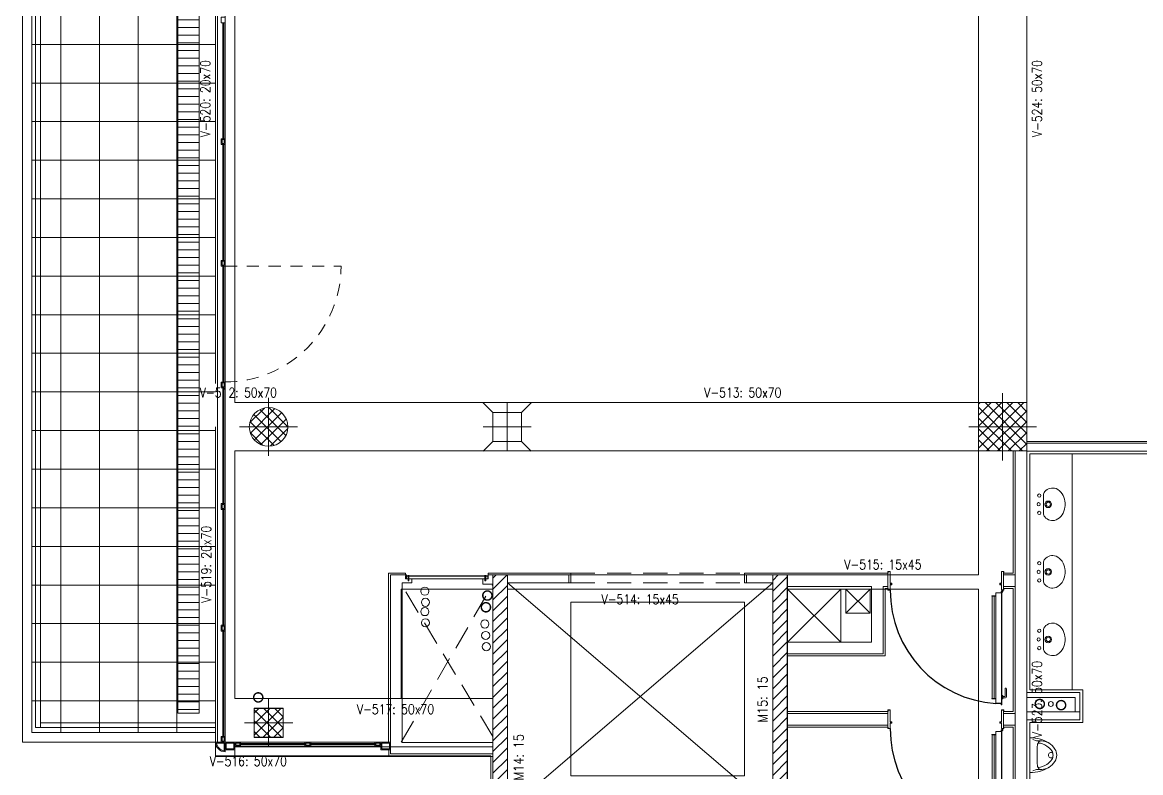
# Model space of a CAD drawing. Header units: millimetres. Extents: x 14 to 290, y 66 to 213.
# Drawn here: x 170.58 to 182.15, y 70.99 to 78.76 of the extents above; entities that cross this region are included whole.
import ezdxf
from ezdxf.enums import TextEntityAlignment as Align

# ---------------------------------------------------------------- set-up
doc = ezdxf.new("R2010")
doc.units = ezdxf.units.MM
for name, pattern in [('HIDDEN', [9.525, 6.35, -3.175]), ('HIDDEN2', [0.1875, 0.125, -0.0625]), ('OCASA_TODAS_r08$0$HIDDEN', [0.375, 0.25, -0.125]), ('OCASA_TODAS_r08$0$HIDDEN2', [0.1875, 0.125, -0.0625])]:
    doc.linetypes.add(name, pattern=pattern)
for name, color, linetype, lineweight in [('OCASA_TODAS_r08$0$30-IS. PLUVIALES', 252, 'Continuous', 20), ('OCASA_TODAS_r08$0$50-EXTRACCION', 252, 'Continuous', 20), ('OCASA_TODAS_r08$0$50-INYECCION', 252, 'Continuous', 20), ('OCASA_TODAS_r08$0$A_MURO_DE_20', 7, 'Continuous', 20), ('OCASA_TODAS_r08$0$A_VENTANAS', 252, 'Continuous', 20), ('OCASA_TODAS_r08$0$CARP-BARRIDO', 252, 'Continuous', 15), ('OCASA_TODAS_r08$0$CARP-HERRAJES', 252, 'Continuous', 15), ('OCASA_TODAS_r08$0$CARP-HOJA', 252, 'Continuous', 20), ('OCASA_TODAS_r08$0$CARP-MARCO', 252, 'Continuous', 20), ('OCASA_TODAS_r08$0$CARPINTERIA', 252, 'Continuous', 15), ('OCASA_TODAS_r08$0$CGC APEOS', 7, 'Continuous', 20), ('OCASA_TODAS_r08$0$CGC COLUMNAS', 252, 'Continuous', 20), ('OCASA_TODAS_r08$0$CGC COLUMNAS EJES', 252, 'Continuous', 20), ('OCASA_TODAS_r08$0$CGC COLUMNAS HATCH', 252, 'Continuous', 20), ('OCASA_TODAS_r08$0$CGC TABIQUES', 252, 'Continuous', 20), ('OCASA_TODAS_r08$0$CGC TABIQUES REF', 252, 'Continuous', 20), ('OCASA_TODAS_r08$0$CGC VIGAS', 252, 'HIDDEN', 15), ('OCASA_TODAS_r08$0$CGC VIGAS REF', 252, 'Continuous', 15), ('OCASA_TODAS_r08$0$DINTELES', 252, 'OCASA_TODAS_r08$0$HIDDEN', 15), ('OCASA_TODAS_r08$0$HACH MURO', 252, 'Continuous', 15), ('OCASA_TODAS_r08$0$IS-AGUA-FRIA', 7, 'HIDDEN2', 20), ('OCASA_TODAS_r08$0$IS-CLOACA', 7, 'Continuous', 20), ('OCASA_TODAS_r08$0$IS-PLUVIAL', 8, 'Continuous', 15), ('OCASA_TODAS_r08$0$IS-VENTILA-SAN', 7, 'Continuous', 20), ('OCASA_TODAS_r08$0$MURO CERAMICO DE 8', 252, 'Continuous', 20), ('OCASA_TODAS_r08$0$MURO HOMIGON', 252, 'Continuous', 20), ('OCASA_TODAS_r08$0$MURO LADRILLO COMUN', 252, 'Continuous', 20), ('OCASA_TODAS_r08$0$PASES ASCENSORES', 252, 'Continuous', 15), ('OCASA_TODAS_r08$0$REVESTIMIENTOS', 252, 'Continuous', 20), ('OCASA_TODAS_r08$0$REVOQUES', 251, 'Continuous', 15), ('OCASA_TODAS_r08$0$SANITARIOS', 251, 'Continuous', 15), ('OCASA_TODAS_r08$0$SOLADO DETALLE BAÑOS', 8, 'Continuous', 15), ('OCASA_TODAS_r08$0$TABIQUES PLACAS YESO', 251, 'Continuous', 20)]:
    doc.layers.add(name, color=color, linetype=linetype, lineweight=lineweight)
doc.styles.add('OCASA_TODAS_r08$0$CYPETXT', font='romans__.ttf', dxfattribs={"height": 0.2})

# ---------------------------------------------------------------- blocks, each defined once
blk = doc.blocks.new('OCASA_TODAS_r08$0$ming')
at = {"layer": 'OCASA_TODAS_r08$0$SANITARIOS', "lineweight": 9}
for p, q in [((0.18, 0), (-0.18, 0)), ((-0.148292, -0.071009), (-0.16245, -0.031955)), ((-0.147933, -0.073054), (-0.147933, -0.11)), ((0, -0.077), (-0.073966, -0.077)), ((0, -0.077), (0.073966, -0.077)), ((0.147933, -0.073054), (0.147933, -0.11)), ((0.148292, -0.071009), (0.16245, -0.031955))]:
    blk.add_line(p, q, dxfattribs=at)
for centre, radius, start, end in [((0.25405, 0), 0.43405, 180, 194.91074), ((-0.25405, 0), 0.43405, 345.08926, 360), ((-0.148743, -0.11), 0.016642, 180, 187.832819), ((0.128842, -0.033341), 0.304479, 194.91074, 212.735226), ((-0.153933, -0.073054), 0.006, 0, 19.926857), ((-0.131922, -0.11), 0.016011, 137.12572, 180), ((0.046986, -0.11), 0.194919, 180, 199.821488), ((-0.104499, -0.13546), 0.053431, 114.04396, 137.12572), ((-0.086104, -0.176691), 0.098579, 100.470176, 114.04396), ((0.054017, -0.075854), 0.18061, 183.431793, 214.22658), ((-0.073966, -0.242369), 0.165369, 90, 100.470176), ((0.073966, -0.242369), 0.165369, 79.529824, 90), ((-0.054017, -0.075854), 0.18061, 325.77342, 356.568207), ((0.086104, -0.176691), 0.098579, 65.95604, 79.529824), ((0.104499, -0.13546), 0.053431, 42.87428, 65.95604), ((-0.128842, -0.033341), 0.304479, 327.264774, 345.08926), ((-0.046986, -0.11), 0.194919, 340.178512, 0), ((0.131922, -0.11), 0.016011, 0, 42.87428), ((0.153933, -0.073054), 0.006, 160.073143, 180), ((0.148743, -0.11), 0.016642, 352.167181, 0), ((0.024024, -0.118277), 0.170511, 199.821488, 209.821096), ((0.049753, -0.084184), 0.210457, 212.735226, 237.205013), ((0.049753, -0.084184), 0.172457, 212.735226, 237.205013), ((0, -0.161399), 0.080601, 237.205013, 270), ((0.001163, -0.222422), 0.028943, 92.303811, 214.275205), ((-0.001163, -0.222422), 0.028943, 325.724795, 87.696189), ((0, -0.161399), 0.080601, 270, 302.794987), ((-0.049753, -0.084184), 0.172457, 302.794987, 327.264774), ((-0.049753, -0.084184), 0.210457, 302.794987, 327.264774), ((-0.024024, -0.118277), 0.170511, 330.178904, 340.178512), ((0, -0.161399), 0.118601, 237.205013, 270), ((0, -0.161399), 0.118601, 270, 302.794987)]:
    blk.add_arc(centre, radius, start, end, dxfattribs=at)
blk = doc.blocks.new('OCASA_TODAS_r08$0$car facha iriarte planta 1')
at = {"layer": 'OCASA_TODAS_r08$0$CARPINTERIA', "ltscale": 5}
for p, q in [((-106.56423, -880.998496, -1.198231), (-106.56423, -882.198696, -1.198231)), ((-106.56173, -880.998496, -1.198231), (-106.56173, -882.198696, -1.198231)), ((-106.55923, -880.998496, -1.198231), (-106.55923, -882.198696, -1.198231)), ((-106.55673, -880.998496, -1.198231), (-106.55673, -882.198696, -1.198231)), ((-106.55423, -880.998496, -1.198231), (-106.55423, -882.198696, -1.198231)), ((-106.56423, -882.258696, -1.198231), (-106.56423, -883.458896, -1.198231)), ((-106.56173, -882.258696, -1.198231), (-106.56173, -883.458896, -1.198231)), ((-106.55923, -882.258696, -1.198231), (-106.55923, -883.458896, -1.198231)), ((-106.55673, -882.258696, -1.198231), (-106.55673, -883.458896, -1.198231)), ((-106.55423, -882.258696, -1.198231), (-106.55423, -883.458896, -1.198231)), ((-106.56423, -883.518896, -1.171307), (-106.56423, -884.719096, -1.171307)), ((-106.56173, -883.518896, -1.171307), (-106.56173, -884.719096, -1.171307)), ((-106.55923, -883.518896, -1.171307), (-106.55923, -884.719096, -1.171307)), ((-106.55673, -883.518896, -1.171307), (-106.55673, -884.719096, -1.171307)), ((-106.55423, -883.518896, -1.171307), (-106.55423, -884.719096, -1.171307)), ((-106.56423, -884.779096, -1.198231), (-106.56423, -885.979296, -1.198231)), ((-106.56173, -884.779096, -1.198231), (-106.56173, -885.979296, -1.198231)), ((-106.55923, -884.779096, -1.198231), (-106.55923, -885.979296, -1.198231)), ((-106.55673, -884.779096, -1.198231), (-106.55673, -885.979296, -1.198231)), ((-106.55423, -884.779096, -1.198231), (-106.55423, -885.979296, -1.198231)), ((-106.56423, -886.039296, -1.171307), (-106.56423, -887.239496, -1.171307)), ((-106.56173, -886.039296, -1.171307), (-106.56173, -887.239496, -1.171307)), ((-106.55923, -886.039296, -1.171307), (-106.55923, -887.239496, -1.171307)), ((-106.55673, -886.039296, -1.171307), (-106.55673, -887.239496, -1.171307)), ((-106.55423, -886.039296, -1.171307), (-106.55423, -887.239496, -1.171307)), ((-106.56423, -887.299496, -1.198231), (-106.56423, -888.389626, -1.198231)), ((-106.56173, -887.299496, -1.198231), (-106.56173, -888.389626, -1.198231)), ((-106.55923, -887.299496, -1.198231), (-106.55923, -888.389626, -1.198231)), ((-106.55673, -887.299496, -1.198231), (-106.55673, -888.389626, -1.198231)), ((-106.55423, -887.299496, -1.198231), (-106.55423, -888.389626, -1.198231))]:
    blk.add_line(p, q, dxfattribs=at)
for points, elevation in [([(-106.540619, -888.449626), (-106.620619, -888.449626), (-106.620619, -828.023271), (-106.540619, -828.023271)], 0.000029), ([(-106.580603, -880.938496), (-106.580603, -880.998496), (-106.540603, -880.998496), (-106.540603, -880.938496)], -2.371649), ([(-106.580603, -882.198696), (-106.580603, -882.258696), (-106.540603, -882.258696), (-106.540603, -882.198696)], -2.371649), ([(-106.570603, -882.208696), (-106.570603, -882.248696), (-106.550603, -882.248696), (-106.550603, -882.208696)], -2.371649), ([(-106.580603, -883.458896), (-106.580603, -883.518896), (-106.540603, -883.518896), (-106.540603, -883.458896)], -2.371649), ([(-106.570603, -883.468896), (-106.570603, -883.508896), (-106.550603, -883.508896), (-106.550603, -883.468896)], -2.371649), ([(-106.580603, -884.719096), (-106.580603, -884.779096), (-106.540603, -884.779096), (-106.540603, -884.719096)], -2.344725), ([(-106.570603, -884.729096), (-106.570603, -884.769096), (-106.550603, -884.769096), (-106.550603, -884.729096)], -2.344725), ([(-106.580603, -885.979296), (-106.580603, -886.039296), (-106.540603, -886.039296), (-106.540603, -885.979296)], -2.371649), ([(-106.570603, -885.989296), (-106.570603, -886.029296), (-106.550603, -886.029296), (-106.550603, -885.989296)], -2.371649), ([(-106.580603, -887.239496), (-106.580603, -887.299496), (-106.540603, -887.299496), (-106.540603, -887.239496)], -2.344725), ([(-106.570603, -887.249496), (-106.570603, -887.289496), (-106.550603, -887.289496), (-106.550603, -887.249496)], -2.344725), ([(-106.580603, -888.389626), (-106.580603, -888.449626), (-106.540603, -888.449626), (-106.540603, -888.389626)], 0.000029), ([(-106.570603, -888.399626), (-106.570603, -888.439626), (-106.550603, -888.439626), (-106.550603, -888.399626)], 0.000029)]:
    blk.add_lwpolyline(points, close=True, dxfattribs=dict(at, elevation=elevation))
blk = doc.blocks.new('OCASA_TODAS_r08$0$facha vista carp velez sarf')
at = {"layer": 'OCASA_TODAS_r08$0$CARPINTERIA', "color": 4, "ltscale": 5}
for p, q in [((-104.431757, -652.010654, 0.002103), (-103.766533, -652.010654, 0.002103)), ((-104.431757, -652.013154, 0.002103), (-103.766533, -652.013154, 0.002103)), ((-104.431757, -652.015654, 0.002103), (-103.766533, -652.015654, 0.002103)), ((-104.431757, -652.018154, 0.002103), (-103.766533, -652.018154, 0.002103)), ((-104.431757, -652.020654, 0.002103), (-103.766533, -652.020654, 0.002103)), ((-103.706533, -652.010654, 0.002103), (-103.041308, -652.010654, 0.002103)), ((-103.706533, -652.013154, 0.002103), (-103.041308, -652.013154, 0.002103)), ((-103.706533, -652.015654, 0.002103), (-103.041308, -652.015654, 0.002103)), ((-103.706533, -652.018154, 0.002103), (-103.041308, -652.018154, 0.002103)), ((-103.706533, -652.020654, 0.002103), (-103.041308, -652.020654, 0.002103)), ((-102.981308, -652.010654, 0.002103), (-102.981165, -652.010654, 0.002103)), ((-102.981308, -652.013154, 0.002103), (-102.981165, -652.013154, 0.002103)), ((-102.981308, -652.015654, 0.002103), (-102.981165, -652.015654, 0.002103)), ((-102.981308, -652.018154, 0.002103), (-102.981165, -652.018154, 0.002103)), ((-102.981308, -652.020654, 0.002103), (-102.981165, -652.020654, 0.002103))]:
    blk.add_line(p, q, dxfattribs=at)
at = {"layer": 'OCASA_TODAS_r08$0$CARPINTERIA', "ltscale": 5}
for points, elevation in [([(-104.591757, -651.95428), (-104.591757, -652.03428), (-104.491757, -652.03428), (-104.491757, -651.95428)], -0.001248), ([(-104.581757, -651.96428), (-104.581757, -652.02428), (-104.501757, -652.02428), (-104.501757, -651.96428)], -0.001248), ([(-102.981308, -651.95428), (-102.981308, -652.03428), (-102.881308, -652.03428), (-102.881308, -651.95428)], 0.000008), ([(-102.971308, -651.96428), (-102.971308, -652.02428), (-102.891308, -652.02428), (-102.891308, -651.96428)], 0.000008), ([(-104.431757, -651.99428), (-104.491757, -651.99428), (-104.491757, -652.03428), (-104.431757, -652.03428)], -0.001248), ([(-104.491757, -651.99428), (-102.981308, -651.99428), (-102.981308, -652.03428), (-104.491757, -652.03428)], -0.001248), ([(-104.441757, -652.00428), (-104.481757, -652.00428), (-104.481757, -652.02428), (-104.441757, -652.02428)], -0.001248), ([(-103.706533, -651.99428), (-103.766533, -651.99428), (-103.766533, -652.03428), (-103.706533, -652.03428)], -0.001248), ([(-103.716533, -652.00428), (-103.756533, -652.00428), (-103.756533, -652.02428), (-103.716533, -652.02428)], -0.001248), ([(-102.981308, -651.99428), (-103.041308, -651.99428), (-103.041308, -652.03428), (-102.981308, -652.03428)], 0.000008), ([(-102.991308, -652.00428), (-103.031308, -652.00428), (-103.031308, -652.02428), (-102.991308, -652.02428)], 0.000008)]:
    blk.add_lwpolyline(points, close=True, dxfattribs=dict(at, elevation=elevation))
blk = doc.blocks.new('OCASA_TODAS_r08$0$SE 16')
at = {"layer": 'OCASA_TODAS_r08$0$CARP-BARRIDO', "lineweight": -3}
blk.add_arc((-36.41539, -19.636195), 1.16501, 179.476971, 266.48031, dxfattribs=at)
at = {"layer": 'OCASA_TODAS_r08$0$CARP-HERRAJES'}
for p, q in [((-36.486912, -19.685538), (-36.527067, -19.685538)), ((-36.527067, -19.690098), (-36.486912, -19.690098)), ((-36.525375, -19.690098), (-36.525375, -20.748793)), ((-36.505688, -20.748793), (-36.505688, -19.690098)), ((-36.417912, -20.717998), (-36.426912, -20.717998)), ((-36.414912, -20.749998), (-36.414912, -20.720998)), ((-36.391912, -20.723073), (-36.391912, -20.643073)), ((-36.388912, -20.640073), (-36.387912, -20.640073)), ((-36.377912, -20.732073), (-36.377912, -20.650073)), ((-36.486912, -20.748793), (-36.527067, -20.748793)), ((-36.527067, -20.753354), (-36.486912, -20.753354)), ((-36.426912, -20.752998), (-36.417912, -20.752998)), ((-36.414912, -20.728073), (-36.396912, -20.728073)), ((-36.414912, -20.742073), (-36.387912, -20.742073))]:
    blk.add_line(p, q, dxfattribs=at)
for centre, radius, start, end in [((-36.527067, -19.687818), 0.00228, 90, 270), ((-36.417912, -20.720998), 0.003, 0, 90), ((-36.396912, -20.723073), 0.005, 270, 0), ((-36.388912, -20.643073), 0.003, 90, 180), ((-36.387912, -20.650073), 0.01, 0, 90), ((-36.527067, -20.751073), 0.00228, 90, 270), ((-36.417912, -20.749998), 0.003, 270, 0), ((-36.387912, -20.732073), 0.01, 270, 0)]:
    blk.add_arc(centre, radius, start, end, dxfattribs=at)
at = {"layer": 'OCASA_TODAS_r08$0$CARP-HOJA'}
for p, q in [((-36.486912, -20.799008), (-36.486912, -19.654008)), ((-36.486912, -19.654008), (-36.431912, -19.654008)), ((-36.485712, -19.812314), (-36.485712, -19.655208)), ((-36.485712, -19.655208), (-36.430712, -19.655208)), ((-36.431912, -19.654008), (-36.431912, -19.641508)), ((-36.430712, -19.641508), (-36.430712, -19.655208)), ((-36.428112, -19.797314), (-36.428112, -19.641508)), ((-36.426912, -20.811508), (-36.426912, -19.641508)), ((-36.428112, -20.811508), (-36.428112, -19.797314)), ((-36.485712, -20.797808), (-36.485712, -19.812314)), ((-36.431912, -20.799008), (-36.486912, -20.799008)), ((-36.430712, -20.797808), (-36.485712, -20.797808)), ((-36.431912, -20.799008), (-36.431912, -20.811508)), ((-36.430712, -20.797808), (-36.430712, -20.811508))]:
    blk.add_line(p, q, dxfattribs=at)
for centre, radius, start, end in [((-36.429412, -19.641508), 0.0025, 0, 180), ((-36.429412, -19.641508), 0.0013, 0, 180), ((-36.429412, -20.811508), 0.0025, 180, 0), ((-36.429412, -20.811508), 0.0013, 180, 0)]:
    blk.add_arc(centre, radius, start, end, dxfattribs=at)
at = {"layer": 'OCASA_TODAS_r08$0$CARP-MARCO'}
for p, q in [((-37.580351, -19.43236), (-37.605351, -19.43236)), ((-37.605351, -19.43236), (-37.605351, -19.44736)), ((-37.605351, -19.43236), (-37.605351, -19.44896)), ((-37.603751, -19.44896), (-37.605351, -19.44896)), ((-37.581951, -19.43396), (-37.603751, -19.43396)), ((-37.603751, -19.43396), (-37.603751, -19.44736)), ((-37.603751, -19.43396), (-37.603751, -19.44896)), ((-37.581951, -19.55716), (-37.581951, -19.43396)), ((-37.580351, -19.55556), (-37.580351, -19.43236)), ((-36.430351, -19.55556), (-36.430351, -19.43236)), ((-36.430351, -19.43236), (-36.405351, -19.43236)), ((-36.428751, -19.55716), (-36.428751, -19.43396)), ((-36.428751, -19.43396), (-36.406951, -19.43396)), ((-36.406951, -19.43396), (-36.406951, -19.44736)), ((-36.406951, -19.43396), (-36.406951, -19.44896)), ((-36.406951, -19.44896), (-36.405351, -19.44896)), ((-36.405351, -19.43236), (-36.405351, -19.44736)), ((-36.405351, -19.43236), (-36.405351, -19.44896)), ((-37.566951, -19.55716), (-37.581951, -19.55716)), ((-37.565351, -19.55556), (-37.580351, -19.55556)), ((-37.566951, -19.56896), (-37.566951, -19.55716)), ((-37.565351, -19.57056), (-37.565351, -19.55556)), ((-36.445351, -19.57056), (-36.445351, -19.55556)), ((-36.445351, -19.55556), (-36.430351, -19.55556)), ((-36.443751, -19.56896), (-36.443751, -19.55716)), ((-36.443751, -19.55716), (-36.428751, -19.55716)), ((-37.605351, -19.62556), (-37.605351, -19.60896)), ((-37.603751, -19.60896), (-37.605351, -19.60896)), ((-37.605351, -19.62556), (-37.605351, -19.61056)), ((-37.605351, -19.62556), (-37.580351, -19.62556)), ((-37.603751, -19.62396), (-37.603751, -19.60896)), ((-37.603751, -19.62396), (-37.603751, -19.61056)), ((-37.603751, -19.62396), (-37.581951, -19.62396)), ((-37.581951, -19.62396), (-37.581951, -19.56896)), ((-37.581951, -19.56896), (-37.566951, -19.56896)), ((-37.580351, -19.62556), (-37.580351, -19.57056)), ((-37.580351, -19.57056), (-37.565351, -19.57056)), ((-36.430351, -19.57056), (-36.445351, -19.57056)), ((-36.428751, -19.56896), (-36.443751, -19.56896)), ((-36.430351, -19.62556), (-36.430351, -19.57056)), ((-36.405351, -19.62556), (-36.430351, -19.62556)), ((-36.428751, -19.62396), (-36.428751, -19.56896)), ((-36.406951, -19.62396), (-36.428751, -19.62396)), ((-36.417071, -19.643831), (-36.426912, -19.652463)), ((-36.420656, -19.644065), (-36.426912, -19.649632)), ((-36.415351, -19.632235), (-36.415351, -19.62556)), ((-36.415351, -19.633663), (-36.415351, -19.62556)), ((-36.413351, -19.637069), (-36.413351, -19.62556)), ((-36.406951, -19.62396), (-36.406951, -19.60896)), ((-36.406951, -19.60896), (-36.405351, -19.60896)), ((-36.406951, -19.62396), (-36.406951, -19.61056)), ((-36.405351, -19.62556), (-36.405351, -19.60896)), ((-36.405351, -19.62556), (-36.405351, -19.61056))]:
    blk.add_line(p, q, dxfattribs=at)
blk.add_circle((-36.419237, -19.638235), 0.006, dxfattribs=at)
blk = doc.blocks.new('OCASA_TODAS_r08$0$Bajadas-Rejas-Rejillas 2ºP')
at = {"layer": 'OCASA_TODAS_r08$0$IS-AGUA-FRIA', "linetype": 'Continuous'}
for centre in [(247381.641635, 454867.611537), (247381.641635, 454655.591404), (247387.74414, 454751.800706), (247387.74414, 454539.780574), (248002.541214, 454527.330434), (248011.694013, 454408.47154), (248017.796517, 454292.66071)]:
    blk.add_circle(centre, 42.095905, dxfattribs=at)
at = {"layer": 'OCASA_TODAS_r08$0$IS-CLOACA', "linetype": 'Continuous', "const_width": 15, "elevation": 0.007515}
blk.add_lwpolyline([(253701.294982, 453698.663001, 1), (253796.294982, 453698.663001, 1)], format="xyb", close=True, dxfattribs=at)
at = {"layer": 'OCASA_TODAS_r08$0$IS-PLUVIAL', "const_width": 15}
blk.add_lwpolyline([(245609.337941, 453766.749393, 1), (245704.337941, 453766.749393, 1)], format="xyb", close=True, dxfattribs=at)
at = {"layer": 'OCASA_TODAS_r08$0$IS-VENTILA-SAN', "const_width": 15}
for points in [[(247981.429384, 454822.130504, 1), (248076.429384, 454822.130504, 1)], [(247966.619479, 454700.504082, 1), (248061.619479, 454700.504082, 1)]]:
    blk.add_lwpolyline(points, format="xyb", close=True, dxfattribs=at)
at = {"layer": 'OCASA_TODAS_r08$0$IS-VENTILA-SAN', "const_width": 15, "elevation": 0.007515}
blk.add_lwpolyline([(253921.696778, 453686.630042, 1), (254016.696778, 453686.630042, 1)], format="xyb", close=True, dxfattribs=at)
at = {"layer": 'OCASA_TODAS_r08$0$IS-VENTILA-SAN'}
blk.add_circle((253862.53001, 453698.730527, 0.007515), 25.053919, dxfattribs=at)
blk = doc.blocks.new('OCASA_TODAS_r08$0$EJES_DE_LA_COLUMNA')
at = {"layer": 'OCASA_TODAS_r08$0$CGC COLUMNAS EJES'}
for p, q in [((0, -0.5), (0, 0.5)), ((-0.5, 0), (0.5, 0))]:
    blk.add_line(p, q, dxfattribs=at)
blk = doc.blocks.new('OCASA_TODAS_r08$0$Estructura 2P para Arquitectura')
at = {"layer": 'OCASA_TODAS_r08$0$HACH MURO'}
h = blk.add_hatch(dxfattribs=at)
h.set_pattern_fill('ANSI31', color=256, scale=0.025, style=0)
h.set_pattern_definition([(45, (245.447346, 290.61257), (-0.0561266, 0.0561266), [])])
h.paths.add_polyline_path([(-1.228, 284.727), (-1.378, 284.727), (-1.378, 282.292), (-4.128, 282.292), (-4.128, 284.727), (-4.278, 284.727), (-4.278, 282.292), (-4.278, 279.246), (-4.128, 279.246), (-4.128, 282.142), (-1.228, 282.142)])
at = {"layer": 'OCASA_TODAS_r08$0$CGC APEOS'}
for p, q in [((-4.281, 286.411, 0), (-4.381, 286.511, 0)), ((-4.281, 286.411, 0), (-4.381, 286.511, 0)), ((-3.981, 286.411, 0), (-3.881, 286.511, 0)), ((-3.981, 286.411, 0), (-3.881, 286.511, 0)), ((-4.281, 286.111, 0), (-4.381, 286.011, 0)), ((-4.281, 286.111, 0), (-4.381, 286.011, 0)), ((-3.981, 286.111, 0), (-3.881, 286.011, 0)), ((-3.981, 286.111, 0), (-3.881, 286.011, 0))]:
    blk.add_line(p, q, dxfattribs=at)
at = {"layer": 'OCASA_TODAS_r08$0$CGC COLUMNAS'}
for points in [[(0.749, 286.012), (1.249, 286.012), (1.249, 286.512), (0.749, 286.512), (0.749, 286.012)], [(0.749, 286.012), (1.249, 286.012), (1.249, 286.512), (0.749, 286.512), (0.749, 286.012)], [(-4.281, 286.111), (-3.981, 286.111), (-3.981, 286.411), (-4.281, 286.411), (-4.281, 286.111)], [(-4.281, 286.111), (-3.981, 286.111), (-3.981, 286.411), (-4.281, 286.411), (-4.281, 286.111)], [(-4.281, 286.111), (-3.981, 286.111), (-3.981, 286.411), (-4.281, 286.411), (-4.281, 286.111)], [(-4.281, 286.111), (-3.981, 286.111), (-3.981, 286.411), (-4.281, 286.411), (-4.281, 286.111)], [(-6.751, 283.047), (-6.451, 283.047), (-6.451, 283.347), (-6.751, 283.347), (-6.751, 283.047)], [(-6.751, 283.047), (-6.451, 283.047), (-6.451, 283.347), (-6.751, 283.347), (-6.751, 283.047)], [(-6.751, 283.045), (-6.451, 283.045), (-6.451, 283.345), (-6.751, 283.345)]]:
    blk.add_lwpolyline(points, close=True, dxfattribs=at)
blk.add_circle((-6.601, 286.261, 0), 0.2, dxfattribs=at)
blk.add_circle((-6.601, 286.261, 0), 0.2, dxfattribs=at)
at = {"layer": 'OCASA_TODAS_r08$0$CGC COLUMNAS HATCH'}
for p, q in [((-6.794, 286.306, 0), (-6.645, 286.454, 0)), ((-6.794, 286.306, 0), (-6.645, 286.454, 0)), ((-6.401, 286.262, 0), (-6.6, 286.461, 0)), ((-6.401, 286.262, 0), (-6.6, 286.461, 0)), ((0.749, 286.042, 0), (1.219, 286.512, 0)), ((0.749, 286.268, 0), (0.992, 286.512, 0)), ((0.749, 286.495, 0), (0.766, 286.512, 0)), ((0.749, 286.381, 0), (0.879, 286.512, 0)), ((0.749, 286.155, 0), (1.105, 286.512, 0)), ((0.749, 286.042, 0), (1.219, 286.512, 0)), ((0.749, 286.268, 0), (0.992, 286.512, 0)), ((0.749, 286.495, 0), (0.766, 286.512, 0)), ((0.749, 286.381, 0), (0.879, 286.512, 0)), ((0.749, 286.155, 0), (1.105, 286.512, 0)), ((1.203, 286.012, 0), (0.749, 286.466, 0)), ((1.203, 286.012, 0), (0.749, 286.466, 0)), ((1.249, 286.079, 0), (0.817, 286.512, 0)), ((1.249, 286.079, 0), (0.817, 286.512, 0)), ((1.249, 286.192, 0), (0.93, 286.512, 0)), ((1.249, 286.192, 0), (0.93, 286.512, 0)), ((1.249, 286.305, 0), (1.043, 286.512, 0)), ((1.249, 286.305, 0), (1.043, 286.512, 0)), ((1.249, 286.418, 0), (1.156, 286.512, 0)), ((1.249, 286.418, 0), (1.156, 286.512, 0)), ((-6.789, 286.197, 0), (-6.536, 286.45, 0)), ((-6.789, 286.197, 0), (-6.536, 286.45, 0)), ((-6.474, 286.109, 0), (-6.753, 286.388, 0)), ((-6.474, 286.109, 0), (-6.753, 286.388, 0)), ((-6.746, 286.127, 0), (-6.466, 286.407, 0)), ((-6.746, 286.127, 0), (-6.466, 286.407, 0)), ((-6.424, 286.172, 0), (-6.69, 286.438, 0)), ((-6.424, 286.172, 0), (-6.69, 286.438, 0)), ((-6.68, 286.08, 0), (-6.419, 286.341, 0)), ((-6.68, 286.08, 0), (-6.419, 286.341, 0)), ((1.09, 286.012, 0), (0.749, 286.353, 0)), ((1.09, 286.012, 0), (0.749, 286.353, 0)), ((0.832, 286.012, 0), (1.249, 286.429, 0)), ((0.832, 286.012, 0), (1.249, 286.429, 0)), ((-6.548, 286.07, 0), (-6.792, 286.314, 0)), ((-6.548, 286.07, 0), (-6.792, 286.314, 0)), ((-6.583, 286.064, 0), (-6.403, 286.243, 0)), ((-6.583, 286.064, 0), (-6.403, 286.243, 0)), ((0.977, 286.012, 0), (0.749, 286.24, 0)), ((0.977, 286.012, 0), (0.749, 286.24, 0)), ((0.945, 286.012, 0), (1.249, 286.316, 0)), ((0.945, 286.012, 0), (1.249, 286.316, 0)), ((-6.663, 286.072, 0), (-6.79, 286.199, 0)), ((-6.663, 286.072, 0), (-6.79, 286.199, 0)), ((0.864, 286.012, 0), (0.749, 286.127, 0)), ((0.864, 286.012, 0), (0.749, 286.127, 0)), ((1.058, 286.012, 0), (1.249, 286.203, 0)), ((1.058, 286.012, 0), (1.249, 286.203, 0)), ((0.751, 286.012, 0), (0.749, 286.013, 0)), ((0.751, 286.012, 0), (0.749, 286.013, 0)), ((1.171, 286.012, 0), (1.249, 286.089, 0)), ((1.171, 286.012, 0), (1.249, 286.089, 0)), ((-6.751, 283.068, 0), (-6.472, 283.347, 0)), ((-6.751, 283.294, 0), (-6.698, 283.347, 0)), ((-6.751, 283.181, 0), (-6.585, 283.347, 0)), ((-6.751, 283.068, 0), (-6.472, 283.347, 0)), ((-6.751, 283.294, 0), (-6.698, 283.347, 0)), ((-6.751, 283.181, 0), (-6.585, 283.347, 0)), ((-6.467, 283.047, 0), (-6.751, 283.331, 0)), ((-6.467, 283.047, 0), (-6.751, 283.331, 0)), ((-6.451, 283.144, 0), (-6.653, 283.347, 0)), ((-6.451, 283.144, 0), (-6.653, 283.347, 0)), ((-6.451, 283.257, 0), (-6.54, 283.347, 0)), ((-6.451, 283.257, 0), (-6.54, 283.347, 0)), ((-6.58, 283.047, 0), (-6.751, 283.217, 0)), ((-6.58, 283.047, 0), (-6.751, 283.217, 0)), ((-6.659, 283.047, 0), (-6.451, 283.255, 0)), ((-6.659, 283.047, 0), (-6.451, 283.255, 0)), ((-6.693, 283.047, 0), (-6.751, 283.104, 0)), ((-6.693, 283.047, 0), (-6.751, 283.104, 0)), ((-6.546, 283.047, 0), (-6.451, 283.142, 0)), ((-6.546, 283.047, 0), (-6.451, 283.142, 0))]:
    blk.add_line(p, q, dxfattribs=at)
at = {"layer": 'OCASA_TODAS_r08$0$CGC TABIQUES'}
for p, q in [((-4.278, 279.247, 0), (-4.278, 284.73, 0)), ((-4.278, 284.73, 0), (-4.128, 284.73, 0)), ((-4.278, 279.247, 0), (-4.278, 284.73, 0)), ((-4.278, 284.73, 0), (-4.128, 284.73, 0)), ((-4.128, 279.247, 0), (-4.128, 284.73, 0)), ((-4.128, 279.247, 0), (-4.128, 284.73, 0)), ((-1.381, 282.294, 0), (-1.381, 284.73, 0)), ((-1.381, 284.73, 0), (-1.231, 284.73, 0)), ((-1.381, 282.294, 0), (-1.381, 284.73, 0)), ((-1.381, 284.73, 0), (-1.231, 284.73, 0)), ((-1.231, 282.144, 0), (-1.231, 284.73, 0)), ((-1.231, 282.144, 0), (-1.231, 284.73, 0))]:
    blk.add_line(p, q, dxfattribs=at)
at = {"layer": 'OCASA_TODAS_r08$0$CGC VIGAS', "lineweight": 9}
for p, q in [((-7.151, 293.062, 0), (-7.151, 286.262, 0)), ((-7.151, 293.062, 0), (-7.151, 286.262, 0)), ((1.25, 286.262, 0), (1.25, 293.062, 0)), ((1.25, 286.262, 0), (1.25, 293.062, 0)), ((-6.951, 292.812, 0), (-6.951, 286.512, 0)), ((-6.951, 292.812, 0), (-6.951, 286.512, 0)), ((0.75, 286.512, 0), (0.75, 292.812, 0)), ((0.75, 286.512, 0), (0.75, 292.812, 0)), ((-6.601, 286.512, 0), (-6.951, 286.512, 0)), ((-6.601, 286.512, 0), (-6.951, 286.512, 0)), ((-6.601, 286.512, 0), (-4.131, 286.512, 0)), ((-6.601, 286.512, 0), (-4.131, 286.512, 0)), ((-4.131, 286.512, 0), (0.749, 286.512, 0)), ((-4.131, 286.512, 0), (0.749, 286.512, 0)), ((-7.151, 286.262, 0), (-7.151, 283.197, 0)), ((-7.151, 286.262, 0), (-7.151, 283.197, 0)), ((1.25, 286.262, 0), (1.25, 279.457, 0)), ((1.25, 286.262, 0), (1.25, 279.457, 0)), ((-6.601, 286.012, 0), (-6.951, 286.012, 0)), ((-6.951, 286.012, 0), (-6.951, 283.447, 0)), ((-6.601, 286.012, 0), (-6.951, 286.012, 0)), ((-6.951, 286.012, 0), (-6.951, 283.447, 0)), ((-6.601, 286.012, 0), (-4.131, 286.012, 0)), ((-6.601, 286.012, 0), (-4.131, 286.012, 0)), ((-4.131, 286.012, 0), (0.749, 286.012, 0)), ((-4.131, 286.012, 0), (0.749, 286.012, 0)), ((0.75, 286.012, 0), (0.75, 284.73, 0)), ((0.75, 286.012, 0), (0.75, 284.73, 0)), ((-1.381, 284.73, 0), (-4.128, 284.73, 0)), ((-1.381, 284.73, 0), (-4.128, 284.73, 0)), ((0.75, 284.73, 0), (-1.231, 284.73, 0)), ((0.75, 284.73, 0), (-1.231, 284.73, 0)), ((-5.227, 284.58, 0), (-4.281, 284.58, 0)), ((-5.227, 283.447, 0), (-5.227, 284.58, 0)), ((-5.227, 284.58, 0), (-4.281, 284.58, 0)), ((-5.227, 283.447, 0), (-5.227, 284.58, 0)), ((-1.381, 284.58, 0), (-4.128, 284.58, 0)), ((-1.381, 284.58, 0), (-4.128, 284.58, 0)), ((0.75, 284.58, 0), (-1.231, 284.58, 0)), ((0.75, 284.58, 0), (-1.231, 284.58, 0)), ((0.75, 284.58, 0), (0.75, 282.294, 0)), ((0.75, 284.58, 0), (0.75, 282.294, 0)), ((-6.601, 283.447, 0), (-6.951, 283.447, 0)), ((-6.601, 283.447, 0), (-6.951, 283.447, 0)), ((-4.278, 283.447, 0), (-6.601, 283.447, 0)), ((-4.278, 283.447, 0), (-6.601, 283.447, 0)), ((-5.227, 283.447, 0), (-4.278, 283.447, 0)), ((-5.227, 283.447, 0), (-4.278, 283.447, 0)), ((-7.151, 283.197, 0), (-7.151, 282.848, 0)), ((-7.151, 283.197, 0), (-7.151, 282.848, 0)), ((-6.601, 282.947, 0), (-6.951, 282.947, 0)), ((-6.951, 282.947, 0), (-6.951, 282.848, 0)), ((-6.601, 282.947, 0), (-6.951, 282.947, 0)), ((-6.951, 282.947, 0), (-6.951, 282.848, 0)), ((-4.278, 282.947, 0), (-6.601, 282.947, 0)), ((-4.278, 282.947, 0), (-6.601, 282.947, 0)), ((-7.151, 282.848, 0), (-4.278, 282.848, 0)), ((-7.151, 282.848, 0), (-4.278, 282.848, 0))]:
    blk.add_line(p, q, dxfattribs=at)
at = {"layer": 'OCASA_TODAS_r08$0$CGC COLUMNAS EJES'}
for p, xscale, yscale in [((0.999, 286.262, 0), 0.7, 0.7), ((0.999, 286.262, 0), 0.7, 0.7), ((-6.601, 286.261, 0), 0.6, 0.6), ((-6.601, 286.261, 0), 0.6, 0.6), ((-4.131, 286.261, 0), 0.5, 0.5), ((-4.131, 286.261, 0), 0.5, 0.5), ((-6.601, 283.197, 0), 0.5, 0.5), ((-6.601, 283.197, 0), 0.5, 0.5)]:
    blk.add_blockref('OCASA_TODAS_r08$0$EJES_DE_LA_COLUMNA', p, dxfattribs=dict(at, xscale=xscale, yscale=yscale))
at = {"layer": 'OCASA_TODAS_r08$0$CGC VIGAS REF', "style": 'OCASA_TODAS_r08$0$CYPETXT', "width": 0.821201}
for s, rotation, p in [('V-520: 20x70', 90, (-7.256, 289.661, 0)), ('V-520: 20x70', 90, (-7.256, 289.661, 0)), ('V-524: 50x70', 90.0017, (1.355, 289.662, 0)), ('V-524: 50x70', 90.0017, (1.355, 289.662, 0)), ('V-519: 20x70', 90, (-7.247, 284.837, 0)), ('V-519: 20x70', 90, (-7.247, 284.837, 0)), ('V-523: 50x70', 90.0017, (1.355, 283.437, 0)), ('V-523: 50x70', 90.0017, (1.355, 283.437, 0))]:
    blk.add_text(s, height=0.1, rotation=rotation, dxfattribs=at).set_placement(p, align=Align.MIDDLE_CENTER)
for s, p in [('V-512: 50x70', (-6.914, 286.616, 0)), ('V-512: 50x70', (-6.914, 286.616, 0)), ('V-513: 50x70', (-1.691, 286.616, 0)), ('V-513: 50x70', (-1.691, 286.616, 0)), ('V-515: 15x45', (-0.241, 284.835, 0)), ('V-515: 15x45', (-0.241, 284.835, 0)), ('V-514: 15x45', (-2.754, 284.475, 0)), ('V-514: 15x45', (-2.754, 284.475, 0)), ('V-517: 50x70', (-5.287, 283.336, 0)), ('V-517: 50x70', (-5.287, 283.336, 0)), ('V-516: 50x70', (-6.812, 282.798, 0)), ('V-516: 50x70', (-6.812, 282.798, 0))]:
    blk.add_text(s, height=0.1, dxfattribs=at).set_placement(p, align=Align.MIDDLE_CENTER)

msp = doc.modelspace()

# ---------------------------------------------------------------- hatches: boundary and pattern name
at = {"layer": 'OCASA_TODAS_r08$0$30-IS. PLUVIALES'}
h = msp.add_hatch(dxfattribs=at)
h.set_pattern_fill('ANSI31', color=256, scale=0.025, angle=315, style=0)
h.set_pattern_definition([(360, (330.203396, -675.67638), (-4e-16, 0.079375), [])])
h.paths.add_polyline_path([(172.407, 71.603), (172.407, 131.53), (172.184, 131.53), (172.184, 71.603)])

# ---------------------------------------------------------------- linework, layer by layer
msp.add_lwpolyline([(172.407, 131.53), (172.407, 71.603), (172.184, 71.603), (172.184, 131.53)], close=True, dxfattribs=at)
at = {"layer": 'OCASA_TODAS_r08$0$50-EXTRACCION'}
for p, q in [((178.498, 72.337), (179.048, 72.887)), ((178.498, 72.887), (179.048, 72.337))]:
    msp.add_line(p, q, dxfattribs=at)
msp.add_lwpolyline([(178.498, 72.337), (179.048, 72.337), (179.048, 72.887), (178.498, 72.887)], close=True, dxfattribs=at)
at = {"layer": 'OCASA_TODAS_r08$0$50-INYECCION'}
for p, q in [((179.102, 72.637), (179.352, 72.887)), ((179.102, 72.887), (179.352, 72.637))]:
    msp.add_line(p, q, dxfattribs=at)
msp.add_lwpolyline([(179.102, 72.637), (179.352, 72.637), (179.352, 72.887), (179.102, 72.887)], close=True, dxfattribs=at)
at = {"layer": 'OCASA_TODAS_r08$0$A_MURO_DE_20'}
for q in [(170.675, 131.73), (172.575, 71.403)]:
    msp.add_line((170.675, 71.403), q, dxfattribs=at)
msp.add_lwpolyline([(172.575, 131.83), (170.575, 131.83), (170.575, 71.303), (172.575, 71.303), (172.575, 71.162), (174.368, 71.162)], dxfattribs=at)
at = {"layer": 'OCASA_TODAS_r08$0$A_VENTANAS'}
for p, q in [((170.712, 71.453), (170.712, 131.68)), ((170.763, 71.453), (170.763, 131.68))]:
    msp.add_line(p, q, dxfattribs=at)
at = {"layer": 'OCASA_TODAS_r08$0$CARP-BARRIDO', "linetype": 'OCASA_TODAS_r08$0$HIDDEN2'}
msp.add_line((172.675, 76.233), (173.876, 76.233), dxfattribs=at)
msp.add_arc((172.675, 76.233), 1.2, 269.9993, 0, dxfattribs=at)
at = {"layer": 'OCASA_TODAS_r08$0$CARP-HOJA'}
for p, q in [((172.575, 71.453), (170.712, 71.453)), ((172.575, 71.504), (170.763, 71.504)), ((172.575, 71.453), (172.575, 71.504))]:
    msp.add_line(p, q, dxfattribs=at)
at = {"layer": 'OCASA_TODAS_r08$0$CARPINTERIA'}
for p, q in [((174.548, 72.995), (174.543, 72.995)), ((174.548, 73.02), (175.194, 73.02)), ((174.548, 72.995), (175.194, 72.995)), ((174.748, 73.02), (175.394, 73.02)), ((174.748, 72.995), (175.394, 72.995))]:
    msp.add_line(p, q, dxfattribs=at)
for points in [[(174.543, 72.995), (174.543, 73.025), (175.399, 73.025), (175.399, 72.995)], [(174.548, 72.995), (174.548, 73.02), (175.394, 73.02), (175.394, 72.995)]]:
    msp.add_lwpolyline(points, dxfattribs=at)
for points in [[(174.548, 73.02), (175.394, 73.02), (175.394, 72.995), (174.548, 72.995)], [(174.555, 73.02), (174.59, 73.02), (174.59, 73.025), (174.555, 73.025)], [(174.565, 73.025), (174.58, 73.025), (174.58, 73.03), (174.565, 73.03)], [(174.569, 72.975), (174.577, 72.975), (174.577, 73.02), (174.569, 73.02)], [(175.387, 73.02), (175.351, 73.02), (175.351, 73.025), (175.387, 73.025)], [(175.377, 73.025), (175.361, 73.025), (175.361, 73.03), (175.377, 73.03)], [(175.373, 72.975), (175.365, 72.975), (175.365, 73.02), (175.373, 73.02)]]:
    msp.add_lwpolyline(points, close=True, dxfattribs=at)
for points in [[(172.676, 71.302), (172.576, 71.302), (172.576, 71.302, 0.414214), (172.676, 71.202), (172.676, 71.202)], [(172.666, 71.292), (172.586, 71.292, 0.350397), (172.666, 71.213)]]:
    msp.add_lwpolyline(points, format="xyb", close=True, dxfattribs=at)
at = {"layer": 'OCASA_TODAS_r08$0$DINTELES'}
for p, q in [((176.254, 73.054), (178.054, 73.054)), ((176.254, 72.954), (178.054, 72.954)), ((175.448, 71.362), (174.498, 72.939)), ((174.498, 71.302), (175.447, 72.939))]:
    msp.add_line(p, q, dxfattribs=at)
at = {"layer": 'OCASA_TODAS_r08$0$MURO CERAMICO DE 8'}
for points in [[(180.974, 74.318), (180.974, 74.398), (183.394, 74.398), (183.394, 74.088), (183.314, 74.088), (183.314, 74.318), (180.975, 74.318)], [(175.598, 73.034), (176.234, 73.034), (176.234, 72.954), (175.598, 72.954)], [(178.347, 73.034), (178.074, 73.034), (178.074, 72.954), (178.347, 72.954)], [(180.975, 71.615), (181.525, 71.615), (181.525, 71.535), (180.975, 71.535)]]:
    msp.add_lwpolyline(points, dxfattribs=at)
at = {"layer": 'OCASA_TODAS_r08$0$MURO HOMIGON'}
msp.add_lwpolyline([(175.598, 67.553), (175.598, 70.449), (178.497, 70.449), (178.497, 73.034), (178.347, 73.034), (178.347, 70.599), (175.598, 70.599), (175.598, 73.034), (175.448, 73.034), (175.448, 70.599), (175.448, 67.553), (175.598, 67.553)], dxfattribs=at)
at = {"layer": 'OCASA_TODAS_r08$0$MURO LADRILLO COMUN'}
for points in [[(180.855, 74.318), (180.855, 69.317), (180.975, 69.317), (180.975, 74.318)], [(175.448, 71.3), (174.508, 71.3), (174.508, 72.954), (174.608, 72.954), (174.608, 72.995), (174.553, 72.995), (174.553, 73.034), (174.508, 73.034), (174.508, 73.034), (174.388, 73.034), (174.388, 71.18), (175.448, 71.18)], [(178.497, 73.034), (179.538, 73.034)], [(180.735, 72.914), (180.855, 72.914), (180.855, 73.034), (180.735, 73.034), (180.735, 72.914)], [(178.498, 72.337), (179.368, 72.337), (179.368, 72.914), (178.497, 72.914)], [(179.538, 72.914), (179.488, 72.914), (179.488, 72.217), (178.498, 72.217)], [(178.498, 71.479), (179.538, 71.479), (179.538, 71.599), (178.498, 71.599)], [(180.735, 71.479), (180.855, 71.479), (180.855, 71.599), (180.735, 71.599), (180.735, 71.479)]]:
    msp.add_lwpolyline(points, dxfattribs=at)
at = {"layer": 'OCASA_TODAS_r08$0$PASES ASCENSORES'}
for p, q in [((178.347, 70.599), (175.598, 72.954)), ((175.601, 70.599), (178.347, 72.954))]:
    msp.add_line(p, q, dxfattribs=at)
msp.add_lwpolyline([(176.254, 72.752), (178.054, 72.752), (178.054, 70.952), (176.254, 70.952)], close=True, dxfattribs=at)
at = {"layer": 'OCASA_TODAS_r08$0$REVESTIMIENTOS'}
for p, q in [((180.975, 71.815), (181.525, 71.815)), ((181.525, 71.815), (181.525, 71.615)), ((181.555, 71.815), (181.555, 71.615)), ((180.976, 71.765), (181.475, 71.765)), ((181.475, 71.765), (181.475, 71.615))]:
    msp.add_line(p, q, dxfattribs=at)
msp.add_lwpolyline([(183.284, 74.088), (183.284, 74.288), (181.005, 74.288), (181.005, 71.845), (181.555, 71.845), (181.555, 71.505), (181.005, 71.505), (181.005, 69.529), (184.622, 69.529), (184.622, 71.312), (183.284, 71.312), (183.284, 73.141)], dxfattribs=at)
at = {"layer": 'OCASA_TODAS_r08$0$REVOQUES'}
for points in [[(180.974, 74.418), (183.414, 74.418), (183.414, 74.088), (183.284, 74.088)], [(180.735, 71.619), (180.835, 71.619), (180.835, 72.894), (180.735, 72.894), (180.735, 73.054), (180.835, 73.054), (180.835, 74.318)], [(174.543, 73.034), (174.543, 73.054), (174.366, 73.054), (174.366, 71.302)], [(176.234, 72.954), (176.254, 72.954), (176.254, 73.054), (175.618, 73.054), (175.399, 73.054), (175.399, 73.034)], [(178.074, 72.954), (178.054, 72.954), (178.054, 73.054), (178.425, 73.054), (179.538, 73.054), (179.538, 72.894)], [(179.508, 72.894), (179.508, 72.197), (178.498, 72.197)], [(179.538, 72.894), (179.508, 72.894)], [(179.538, 71.459), (179.538, 71.619), (178.498, 71.619)], [(180.995, 69.317), (180.835, 69.317), (180.835, 71.459), (180.735, 71.459), (180.735, 71.619)], [(178.498, 71.459), (179.538, 71.459)], [(174.368, 71.222), (174.368, 71.162), (175.426, 71.162)], [(175.426, 71.162), (175.426, 67.233), (180.976, 67.233)]]:
    msp.add_lwpolyline(points, dxfattribs=at)
at = {"layer": 'OCASA_TODAS_r08$0$SANITARIOS'}
msp.add_line((181.445, 74.288), (181.445, 71.845), dxfattribs=at)
for points in [[(181.147, 73.766), (181.147, 73.859, -0.158803), (181.162, 73.898, -0.306706), (181.278, 73.929, -0.265667), (181.369, 73.798, -0.063087), (181.371, 73.766)], [(181.147, 73.766), (181.147, 73.674, 0.158803), (181.162, 73.635, 0.306706), (181.278, 73.604, 0.265667), (181.369, 73.735, 0.063087), (181.371, 73.766)], [(181.147, 73.066), (181.147, 73.159, -0.158803), (181.162, 73.198, -0.306706), (181.278, 73.229, -0.265667), (181.369, 73.098, -0.063087), (181.371, 73.066)], [(181.147, 73.066), (181.147, 72.974, 0.158803), (181.162, 72.935, 0.306706), (181.278, 72.904, 0.265667), (181.369, 73.035, 0.063087), (181.371, 73.066)], [(181.147, 72.366), (181.147, 72.459, -0.158803), (181.162, 72.498, -0.306706), (181.278, 72.529, -0.265667), (181.369, 72.398, -0.063087), (181.371, 72.366)], [(181.147, 72.366), (181.147, 72.274, 0.158803), (181.162, 72.235, 0.306706), (181.278, 72.204, 0.265667), (181.369, 72.335, 0.063087), (181.371, 72.366)]]:
    msp.add_lwpolyline(points, format="xyb", dxfattribs=at)
for centre, radius in [((181.104, 73.856), 0.017), ((181.098, 73.766), 0.017), ((181.098, 73.766), 0.017), ((181.197, 73.766), 0.0341), ((181.197, 73.766), 0.0341), ((181.197, 73.766), 0.0224), ((181.197, 73.766), 0.0224), ((181.104, 73.677), 0.017), ((181.098, 73.066), 0.017), ((181.098, 73.066), 0.017), ((181.104, 73.156), 0.017), ((181.197, 73.066), 0.0341), ((181.197, 73.066), 0.0341), ((181.197, 73.066), 0.0224), ((181.197, 73.066), 0.0224), ((181.104, 72.977), 0.017), ((181.098, 72.366), 0.017), ((181.098, 72.366), 0.017), ((181.104, 72.456), 0.017), ((181.197, 72.366), 0.0341), ((181.197, 72.366), 0.0341), ((181.197, 72.366), 0.0224), ((181.197, 72.366), 0.0224), ((181.104, 72.277), 0.017)]:
    msp.add_circle(centre, radius, dxfattribs=at)
at = {"layer": 'OCASA_TODAS_r08$0$SOLADO DETALLE BAÑOS'}
for p, q in [((170.975, 131.73), (170.975, 71.403)), ((171.375, 131.73), (171.375, 71.403)), ((171.775, 131.73), (171.775, 71.403)), ((172.175, 131.73), (172.175, 71.403)), ((170.675, 78.53), (172.575, 78.53)), ((170.675, 78.13), (172.575, 78.13)), ((170.675, 77.73), (172.575, 77.73)), ((170.675, 77.33), (172.575, 77.33)), ((170.675, 76.93), (172.575, 76.93)), ((170.675, 76.53), (172.575, 76.53)), ((170.675, 76.13), (172.575, 76.13)), ((170.675, 75.73), (172.575, 75.73)), ((170.675, 75.33), (172.575, 75.33)), ((170.675, 74.93), (172.575, 74.93)), ((170.675, 74.53), (172.575, 74.53)), ((170.675, 74.13), (172.575, 74.13)), ((170.675, 73.73), (172.575, 73.73)), ((170.675, 73.33), (172.575, 73.33)), ((170.675, 72.93), (172.575, 72.93)), ((170.675, 72.53), (172.575, 72.53)), ((170.675, 72.13), (172.575, 72.13)), ((170.675, 71.73), (172.575, 71.73))]:
    msp.add_line(p, q, dxfattribs=at)
at = {"layer": 'OCASA_TODAS_r08$0$TABIQUES PLACAS YESO'}
msp.add_lwpolyline([(175.344, 72.995), (175.365, 72.995), (175.365, 72.975), (175.373, 72.975), (175.373, 72.995), (175.399, 72.995), (175.399, 73.034), (175.448, 73.034), (175.448, 72.939), (175.344, 72.939), (175.344, 72.995)], dxfattribs=at)

# ---------------------------------------------------------------- block references
at = {"color": 163, "true_color": 0x7d8ab6}
msp.add_blockref('OCASA_TODAS_r08$0$Estructura 2P para Arquitectura', (179.726, -211.693), dxfattribs=at)
msp.add_blockref('OCASA_TODAS_r08$0$car facha iriarte planta 1', (279.216, 959.752, -0.002))
at = {"xscale": -1, "rotation": 180}
msp.add_blockref('OCASA_TODAS_r08$0$facha vista carp velez sarf', (277.267, -580.732, -0.001), dxfattribs=at)
at = {"layer": 'OCASA_TODAS_r08$0$CARPINTERIA'}
for p in [(217.142, 92.503), (217.142, 91.068)]:
    msp.add_blockref('OCASA_TODAS_r08$0$SE 16', p, dxfattribs=at)
at = {"layer": 'OCASA_TODAS_r08$0$IS-PLUVIAL', "xscale": 0.001, "yscale": 0.001, "zscale": 0.001}
msp.add_blockref('OCASA_TODAS_r08$0$Bajadas-Rejas-Rejillas 2ºP', (-72.639, -382.001, 0), dxfattribs=at)
at = {"layer": 'OCASA_TODAS_r08$0$SANITARIOS', "rotation": 90}
msp.add_blockref('OCASA_TODAS_r08$0$ming', (181.005, 71.167), dxfattribs=at)

# ---------------------------------------------------------------- texts
at = {"layer": 'OCASA_TODAS_r08$0$CGC TABIQUES REF', "style": 'OCASA_TODAS_r08$0$CYPETXT', "width": 0.863438}
for s, p in [('M15: 15', (178.24, 71.744, 0)), ('M15: 15', (178.24, 71.744, 0)), ('M14: 15', (175.714, 71.146, 0)), ('M14: 15', (175.714, 71.146, 0))]:
    msp.add_text(s, height=0.1, rotation=90, dxfattribs=at).set_placement(p, align=Align.MIDDLE_CENTER)

doc.saveas('drawing.dxf')
